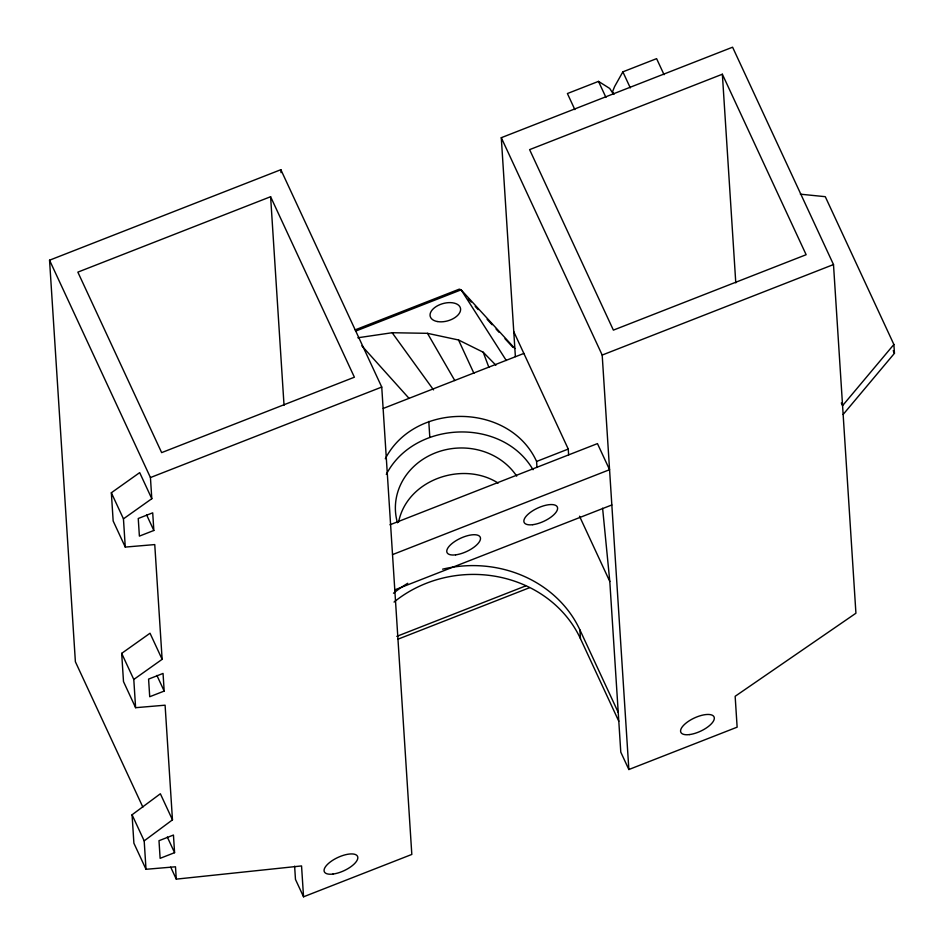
<?xml version="1.0" encoding="UTF-8"?>
<svg xmlns="http://www.w3.org/2000/svg" width="944" height="944" viewBox="0 0 944 944"><rect width="100%" height="100%" fill="white"/><g stroke="black" fill="none" stroke-linecap="round" stroke-linejoin="round"><path stroke-width="1.42" d="M398.569 522.185C406.982 479.587 462.796 460.519 498.125 483.08M613.848 94.27L612.597 91.592L614.603 86.565L622.863 71.85L656.599 58.646L664.057 74.694M385.305 458.749C414.782 401.483 509.618 402.25 536.593 461.451L536.959 467.138M386.308 474.395C414.156 420.422 502.338 416.894 533.03 469.734M800.347 194.181L825.28 196.682L893.885 344.477L842.567 405.66L841.328 402.982M843.134 414.475L894.452 353.304L893.885 344.477M146.013 869.294L133.895 843.204L132.066 814.778L160.362 793.774L172.469 819.852L144.184 840.868L146.013 869.294L175.49 866.793L176.28 879.135L301.549 865.931L303.543 896.8L411.82 854.438L381.742 387.064L280.852 169.696L49.548 260.202L75.39 661.768L142.851 807.12M125.269 547.083L113.162 520.994L111.345 492.756L139.688 472.625L151.795 498.715L123.452 518.846L125.269 547.083L154.757 544.582L162.132 659.325L133.788 679.456L135.606 707.693L165.094 705.192L172.469 819.852M135.606 707.693L123.499 681.603L121.682 653.366L150.025 633.235L162.132 659.325M270.609 196.718L77.856 272.132L161.648 452.624L354.389 377.211L270.609 196.718L284.038 405.318M613.588 94.365L609.682 88.429L598.496 81.385L567.403 93.539L574.849 109.598M515.377 356.596L501.288 137.694L732.591 47.2L833.493 264.556L855.925 613.222L735.152 696.294L737.134 727.163L628.857 769.525L620.786 752.132L609.8 581.492L602.602 508.202M722.361 74.222L529.608 149.636L613.388 330.129L806.141 254.715L722.361 74.222L735.789 282.881M355.156 329.881L459.291 289.147L461.12 289.832L514.858 348.525M355.617 331.12L461.12 289.832L506.279 360.49M151.795 498.715L150.438 477.558L381.742 387.064M383.264 408.433L523.861 353.434M153.848 530.469L139.393 536.121L138.249 518.492L152.704 512.828L153.848 530.469L146.58 514.822M628.857 769.525L602.189 355.062L833.493 264.556M536.593 461.451L568.253 449.061L513.772 331.698M389.966 524.793L597.458 443.609L609.564 469.699L392.527 554.612M394.793 589.882L611.83 504.969M164.185 691.079L149.718 696.731L148.586 679.102L163.041 673.438L164.185 691.079L156.916 675.432M396.81 636.35L525.607 585.953M397.731 639.277L529.277 587.805M174.581 852.68L160.126 858.332L158.993 840.703L173.448 835.039L174.581 852.68L167.312 837.033M357.835 337.775L392.161 332.725L427.479 333.326L458.524 339.982L483.198 352.218L495.895 365.222M468.236 298.847L471.221 302.08M475.198 306.399L478.183 309.632M487.128 319.332L492.095 324.724M496.072 329.043L499.057 332.276M505.016 338.743L512.97 347.368M361.859 345.858L409.035 398.344M392.161 332.725L433.532 389.896M427.479 333.326L454.796 380.562M893.225 350.637L894.452 353.304M622.863 71.85L630.309 87.898M598.496 81.385L605.942 97.433M501.288 137.694L602.189 355.062M579.51 516.215L609.8 581.492M442.618 569.173A117.693 106.66 -3.7 0 1 579.887 629.849L618.237 712.449M579.887 629.849L580.466 638.675L618.804 721.263M49.548 260.202L150.438 477.558M303.543 896.8L295.472 879.407L294.622 866.179M111.345 492.756L123.452 518.846M121.682 653.366L133.788 679.456M170.711 867.135L176.28 879.135M132.066 814.778L144.184 840.868M458.524 339.982L473.923 373.317M483.198 352.218L488.874 367.322M568.253 449.061L568.63 454.925M428.788 421.449L429.791 437.107M280.852 169.696L281.041 172.634M397.459 522.787A65.325 59.201 -3.7 0 1 435.444 452.86A65.325 59.201 -3.7 0 1 516.698 476.13M393.483 593.233A117.693 106.66 -3.7 0 1 407.749 583.286M394.049 602.048A117.693 106.66 -3.7 0 1 580.466 638.675M455.622 554.848A18.29 7.292 -24.9 0 0 480.496 538.269A18.29 7.292 -24.9 0 0 454.76 541.49A18.29 7.292 -24.9 0 0 455.622 554.848M532.723 524.687A18.29 7.292 -24.9 0 0 557.597 508.108A18.29 7.292 -24.9 0 0 531.861 511.329A18.29 7.292 -24.9 0 0 532.723 524.687M437.214 321.515A15.682 8.968 -15.7 0 0 460.601 309.738A15.682 8.968 -15.7 0 0 438.146 305.431A15.682 8.968 -15.7 0 0 437.214 321.515M332.949 874.061A18.29 7.292 -24.9 0 0 357.823 857.482A18.29 7.292 -24.9 0 0 332.087 860.692A18.29 7.292 -24.9 0 0 332.949 874.061M689.45 734.585A18.29 7.292 -24.9 0 0 714.313 718.006A18.29 7.292 -24.9 0 0 688.589 721.216A18.29 7.292 -24.9 0 0 689.45 734.585"/></g></svg>
